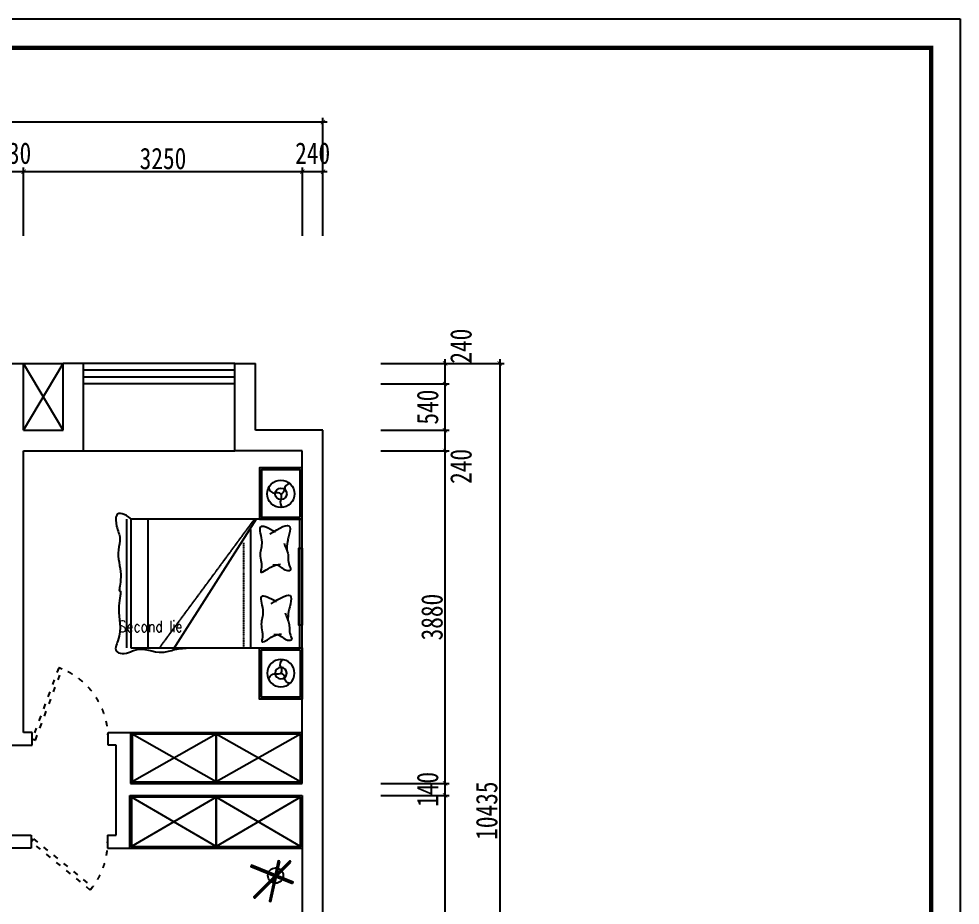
# Model space of a CAD drawing. Header units: millimetres. Extents: x -77055 to 331180, y -861586 to -491011.
# Drawn here: x -20157 to -9183, y -832951 to -822610 of the extents above; entities that cross this region are included whole.
import ezdxf

# ---------------------------------------------------------------- set-up
doc = ezdxf.new("R2010")
doc.units = ezdxf.units.MM
doc.header["$PDMODE"] = 3
doc.linetypes.add('ACAD_ISO03W100', pattern=[30, 12, -18])
doc.linetypes.add('DASHED2', pattern=[0.375, 0.25, -0.125])
for name, color, linetype in [('0-01图框模板说明', 2, 'Continuous'), ('0-02图框细线', 136, 'Continuous'), ('250', 250, 'Continuous'), ('DOOR【门】', 1, 'Continuous'), ('JP-活动家具', 1, 'Continuous'), ('JP-高位家具', 1, 'Continuous'), ('PUB_TEXT', 7, 'Continuous')]:
    doc.layers.add(name, color=color, linetype=linetype)
doc.styles.add('_SIMPLEX', font='SIMPLEX.shx', dxfattribs={"width": 0.8})
doc.styles.add('DIM', font='simhei.ttf', dxfattribs={"width": 0.8})
doc.dimstyles.new('1-50', dxfattribs={"dimscale": 50, "dimtxt": 5, "dimasz": 1, "dimexe": 1, "dimexo": 0.1, "dimgap": 0.5, "dimtad": 1, "dimdec": 0, "dimdsep": 46, "dimtxsty": 'DIM', "dimblk": 'ARCHTICK', "dimcen": 4, "dimdle": 1, "dimclrd": 3, "dimclre": 3, "dimclrt": 1, "dimadec": 0, "dimazin": 0, "dimtfac": 1, "dimtdec": 0, "dimtmove": 2, "dimatfit": 3, "dimldrblk": 'DOT', "dimfxl": 15, "dimfxlon": 1, "dimarcsym": 0})

# ---------------------------------------------------------------- blocks, each defined once
blk = doc.blocks.new('_ArchTick')
at = {"color": 0, "linetype": 'ByBlock', "const_width": 0.15}
blk.add_lwpolyline([(-0.5, -0.5), (0.5, 0.5)], dxfattribs=at)
blk = doc.blocks.new('*D104')
at = {"layer": '250', "color": 3, "lineweight": -2}
for p, q in [((-15189, -826580), (-15189, -826920)), ((-15939, -826630), (-15139, -826630)), ((-15939, -826870), (-15139, -826870))]:
    blk.add_line(p, q, dxfattribs=at)
at = {"layer": 'Defpoints', "color": 0}
for p in [(-17437, -826630), (-17437, -826870), (-15189, -826870)]:
    blk.add_point(p, dxfattribs=at)
at = {"layer": '250', "color": 3, "lineweight": -2, "xscale": 50, "yscale": 50, "zscale": 50}
for p, rotation in [((-15189, -826630), 90), ((-15189, -826870), 270)]:
    blk.add_blockref('_ArchTick', p, dxfattribs=dict(at, rotation=rotation))
at = {"layer": '250', "color": 1, "insert": (-15002, -826429), "char_height": 250, "attachment_point": 5, "rotation": 90, "style": 'DIM'}
blk.add_mtext('240', dxfattribs=at)
blk = doc.blocks.new('_Dot')
at = {"color": 0, "linetype": 'ByBlock', "lineweight": -2}
blk.add_line((-0.5, 0), (-1, 0), dxfattribs=at)
at = {"color": 0, "linetype": 'ByBlock', "const_width": 0.5}
blk.add_lwpolyline([(-0.25, 0, 1), (0.25, 0, 1)], format="xyb", close=True, dxfattribs=at)
blk = doc.blocks.new('*D105')
at = {"layer": '250', "color": 3, "lineweight": -2}
for p, q in [((-15939, -826870), (-15139, -826870)), ((-15189, -826820), (-15189, -827460)), ((-15939, -827410), (-15139, -827410))]:
    blk.add_line(p, q, dxfattribs=at)
at = {"layer": 'Defpoints', "color": 0}
for p in [(-17437, -826870), (-16412, -827410), (-15189, -827410)]:
    blk.add_point(p, dxfattribs=at)
at = {"layer": '250', "color": 3, "lineweight": -2, "xscale": 50, "yscale": 50, "zscale": 50}
for p, rotation in [((-15189, -826870), 90), ((-15189, -827410), 270)]:
    blk.add_blockref('_ArchTick', p, dxfattribs=dict(at, rotation=rotation))
at = {"layer": '250', "color": 1, "insert": (-15391, -827140), "char_height": 250, "attachment_point": 5, "rotation": 90, "style": 'DIM'}
blk.add_mtext('540', dxfattribs=at)
blk = doc.blocks.new('*D106')
at = {"layer": '250', "color": 3, "lineweight": -2}
for p, q in [((-15189, -827360), (-15189, -827700)), ((-15939, -827410), (-15139, -827410)), ((-15939, -827650), (-15139, -827650))]:
    blk.add_line(p, q, dxfattribs=at)
at = {"layer": 'Defpoints', "color": 0}
for p in [(-16412, -827410), (-16652, -827650), (-15189, -827650)]:
    blk.add_point(p, dxfattribs=at)
at = {"layer": '250', "color": 3, "lineweight": -2, "xscale": 50, "yscale": 50, "zscale": 50}
for p, rotation in [((-15189, -827410), 90), ((-15189, -827650), 270)]:
    blk.add_blockref('_ArchTick', p, dxfattribs=dict(at, rotation=rotation))
at = {"layer": '250', "color": 1, "insert": (-15002, -827832), "char_height": 250, "attachment_point": 5, "rotation": 90, "style": 'DIM'}
blk.add_mtext('240', dxfattribs=at)
blk = doc.blocks.new('*D107')
at = {"layer": '250', "color": 3, "lineweight": -2}
for p, q in [((-15939, -827650), (-15139, -827650)), ((-15189, -827600), (-15189, -831580)), ((-15939, -831530), (-15139, -831530))]:
    blk.add_line(p, q, dxfattribs=at)
at = {"layer": 'Defpoints', "color": 0}
for p in [(-16652, -827650), (-16652, -831530), (-15189, -831530)]:
    blk.add_point(p, dxfattribs=at)
at = {"layer": '250', "color": 3, "lineweight": -2, "xscale": 50, "yscale": 50, "zscale": 50}
for p, rotation in [((-15189, -827650), 90), ((-15189, -831530), 270)]:
    blk.add_blockref('_ArchTick', p, dxfattribs=dict(at, rotation=rotation))
at = {"layer": '250', "color": 1, "insert": (-15340, -829590), "char_height": 250, "attachment_point": 5, "rotation": 90, "style": 'DIM'}
blk.add_mtext('3880', dxfattribs=at)
blk = doc.blocks.new('*D108')
at = {"layer": '250', "color": 3, "lineweight": -2}
for p, q in [((-15939, -831530), (-15139, -831530)), ((-15189, -831480), (-15189, -831720)), ((-15939, -831670), (-15139, -831670))]:
    blk.add_line(p, q, dxfattribs=at)
at = {"layer": 'Defpoints', "color": 0}
for p in [(-16652, -831530), (-16652, -831670), (-15189, -831670)]:
    blk.add_point(p, dxfattribs=at)
at = {"layer": '250', "color": 3, "lineweight": -2, "xscale": 50, "yscale": 50, "zscale": 50}
for p, rotation in [((-15189, -831530), 90), ((-15189, -831670), 270)]:
    blk.add_blockref('_ArchTick', p, dxfattribs=dict(at, rotation=rotation))
at = {"layer": '250', "color": 1, "insert": (-15391, -831600), "char_height": 250, "attachment_point": 5, "rotation": 90, "style": 'DIM'}
blk.add_mtext('140', dxfattribs=at)
blk = doc.blocks.new('*D109')
at = {"layer": '250', "color": 3, "lineweight": -2}
for p, q in [((-15189, -831620), (-15189, -836075)), ((-15939, -831670), (-15139, -831670)), ((-15939, -836025), (-15139, -836025))]:
    blk.add_line(p, q, dxfattribs=at)
at = {"layer": 'Defpoints', "color": 0}
for p in [(-16652, -831670), (-16652, -836025), (-15189, -836025)]:
    blk.add_point(p, dxfattribs=at)
at = {"layer": '250', "color": 3, "lineweight": -2, "xscale": 50, "yscale": 50, "zscale": 50}
for p, rotation in [((-15189, -831670), 90), ((-15189, -836025), 270)]:
    blk.add_blockref('_ArchTick', p, dxfattribs=dict(at, rotation=rotation))
at = {"layer": '250', "color": 1, "insert": (-15339, -833848), "char_height": 250, "attachment_point": 5, "rotation": 90, "style": 'DIM'}
blk.add_mtext('4355', dxfattribs=at)
blk = doc.blocks.new('*D119')
at = {"layer": '250', "color": 3, "lineweight": -2}
for p, q in [((-20382, -824393), (-20052, -824393)), ((-20332, -825143), (-20332, -824343)), ((-20102, -825143), (-20102, -824343))]:
    blk.add_line(p, q, dxfattribs=at)
at = {"layer": 'Defpoints', "color": 0}
for p in [(-20102, -824393), (-20102, -826301), (-20332, -826541)]:
    blk.add_point(p, dxfattribs=at)
at = {"layer": '250', "color": 3, "lineweight": -2, "xscale": 50, "yscale": 50, "zscale": 50, "rotation": 180}
blk.add_blockref('_ArchTick', (-20332, -824393), dxfattribs=at)
at = {"layer": '250', "color": 3, "lineweight": -2, "xscale": 50, "yscale": 50, "zscale": 50}
blk.add_blockref('_ArchTick', (-20102, -824393), dxfattribs=at)
at = {"layer": '250', "color": 1, "insert": (-20217, -824179), "char_height": 250, "attachment_point": 5, "style": 'DIM'}
blk.add_mtext('230', dxfattribs=at)
blk = doc.blocks.new('*D120')
at = {"layer": '250', "color": 3, "lineweight": -2}
for p, q in [((-20152, -824393), (-16802, -824393)), ((-20102, -825143), (-20102, -824343)), ((-16852, -825143), (-16852, -824343))]:
    blk.add_line(p, q, dxfattribs=at)
at = {"layer": 'Defpoints', "color": 0}
for p in [(-16852, -824393), (-20102, -826301), (-16852, -827321)]:
    blk.add_point(p, dxfattribs=at)
at = {"layer": '250', "color": 3, "lineweight": -2, "xscale": 50, "yscale": 50, "zscale": 50, "rotation": 180}
blk.add_blockref('_ArchTick', (-20102, -824393), dxfattribs=at)
at = {"layer": '250', "color": 3, "lineweight": -2, "xscale": 50, "yscale": 50, "zscale": 50}
blk.add_blockref('_ArchTick', (-16852, -824393), dxfattribs=at)
at = {"layer": '250', "color": 1, "insert": (-18477, -824241), "char_height": 250, "attachment_point": 5, "style": 'DIM'}
blk.add_mtext('3250', dxfattribs=at)
blk = doc.blocks.new('*D121')
at = {"layer": '250', "color": 3, "lineweight": -2}
for p, q in [((-16902, -824393), (-16562, -824393)), ((-16852, -825143), (-16852, -824343)), ((-16612, -825143), (-16612, -824343))]:
    blk.add_line(p, q, dxfattribs=at)
at = {"layer": 'Defpoints', "color": 0}
for p in [(-16612, -824393), (-16612, -827081), (-16852, -827321)]:
    blk.add_point(p, dxfattribs=at)
at = {"layer": '250', "color": 3, "lineweight": -2, "xscale": 50, "yscale": 50, "zscale": 50, "rotation": 180}
blk.add_blockref('_ArchTick', (-16852, -824393), dxfattribs=at)
at = {"layer": '250', "color": 3, "lineweight": -2, "xscale": 50, "yscale": 50, "zscale": 50}
blk.add_blockref('_ArchTick', (-16612, -824393), dxfattribs=at)
at = {"layer": '250', "color": 1, "insert": (-16732, -824179), "char_height": 250, "attachment_point": 5, "style": 'DIM'}
blk.add_mtext('240', dxfattribs=at)
blk = doc.blocks.new('*D140')
at = {"layer": '250', "color": 3, "lineweight": -2}
for p, q in [((-16562, -823814), (-30932, -823814)), ((-30882, -824564), (-30882, -823764)), ((-16612, -824564), (-16612, -823764))]:
    blk.add_line(p, q, dxfattribs=at)
at = {"layer": 'Defpoints', "color": 0}
for p in [(-30882, -823814), (-30882, -825143), (-16612, -825143)]:
    blk.add_point(p, dxfattribs=at)
at = {"layer": '250', "color": 3, "lineweight": -2, "xscale": 50, "yscale": 50, "zscale": 50, "rotation": 180}
blk.add_blockref('_ArchTick', (-30882, -823814), dxfattribs=at)
at = {"layer": '250', "color": 3, "lineweight": -2, "xscale": 50, "yscale": 50, "zscale": 50}
blk.add_blockref('_ArchTick', (-16612, -823814), dxfattribs=at)
at = {"layer": '250', "color": 1, "insert": (-23747, -823663), "char_height": 250, "attachment_point": 5, "style": 'DIM'}
blk.add_mtext('14270', dxfattribs=at)
blk = doc.blocks.new('*D143')
at = {"layer": '250', "color": 3, "lineweight": -2}
for p, q in [((-14551, -826580), (-14551, -837115)), ((-15301, -826630), (-14501, -826630)), ((-15301, -837065), (-14501, -837065))]:
    blk.add_line(p, q, dxfattribs=at)
at = {"layer": 'Defpoints', "color": 0}
for p in [(-15939, -826630), (-15939, -837065), (-14551, -837065)]:
    blk.add_point(p, dxfattribs=at)
at = {"layer": '250', "color": 3, "lineweight": -2, "xscale": 50, "yscale": 50, "zscale": 50}
for p, rotation in [((-14551, -826630), 90), ((-14551, -837065), 270)]:
    blk.add_blockref('_ArchTick', p, dxfattribs=dict(at, rotation=rotation))
at = {"layer": '250', "color": 1, "insert": (-14702, -831848), "char_height": 250, "attachment_point": 5, "rotation": 90, "style": 'DIM'}
blk.add_mtext('10435', dxfattribs=at)
blk = doc.blocks.new('A$C54042851')
at = {"layer": 'PUB_TEXT', "color": 5, "style": '_SIMPLEX', "width": 0.8}
blk.add_text('Second lie', height=133.3, rotation=360, dxfattribs=at).set_placement((9580, 3617))
blk = doc.blocks.new('OKKO')
at = {"layer": 'JP-活动家具', "color": 2}
blk.add_lwpolyline([(98180, 1097), (98180, 1697), (97680, 1697), (97680, 1097)], close=True, dxfattribs=at)
at = {"layer": 'JP-活动家具', "color": 1}
blk.add_lwpolyline([(98155, 1122), (98155, 1672), (97705, 1672), (97705, 1122)], close=True, dxfattribs=at)
at = {"layer": 'JP-活动家具', "color": 3}
blk.add_circle((97930, 1393), 160, dxfattribs=at)
at = {"layer": 'JP-活动家具', "color": 1}
blk.add_circle((97931, 1393), 67.5, dxfattribs=at)
for centre, radius, start, end in [((97859, 1473), 70.8, 184.3234, 274.4208), ((97906, 1458), 70.2, 291.5496, 349.0602), ((98039, 1449), 65, 94.5472, 184.0046), ((97889, 1337), 69.8, 52.7692, 110.655), ((98003, 1292), 80.7, 155.5061, 225.9952), ((97852, 1359), 86, 336.8898, 23.1102)]:
    blk.add_arc(centre, radius, start, end, dxfattribs=at)
blk = doc.blocks.new('rgdfc')
blk.add_line((48362, -14156), (47812, -14156))
at = {"color": 2, "ltscale": 1000}
for p, q in [((49812, -14156), (47812, -14156)), ((47812, -14156), (47812, -15656)), ((48412, -14156), (48412, -15538)), ((49812, -15656), (49812, -14156)), ((47812, -15656), (49812, -15656))]:
    blk.add_line(p, q, dxfattribs=at)
at = {"color": 1, "ltscale": 1000}
for p, q in [((47842, -14156), (47842, -15656)), ((48352, -15656), (49316, -14135))]:
    blk.add_line(p, q, dxfattribs=at)
at = {"color": 8, "linetype": 'DASHED2', "ltscale": 0.5}
for p, q in [((48372, -15656), (49479, -14156)), ((48492, -14156), (48492, -15381))]:
    blk.add_line(p, q, dxfattribs=at)
at = {"color": 8, "ltscale": 1000}
for p, q in [((49612, -15656), (49612, -14156)), ((49862, -15656), (49862, -14156))]:
    blk.add_line(p, q, dxfattribs=at)
at = {"color": 3}
blk.add_lwpolyline([(47812, -14420), (47852, -14420), (47852, -15320), (47812, -15320)], close=True, dxfattribs=at)
at = {"color": 2, "ltscale": 1000}
blk.add_open_spline([(49805, -15656), (49884, -15726), (50001, -15755), (49979, -15545), (49920, -15438), (49985, -15247), (49903, -15028), (49962, -14784), (49912, -14856), (49985, -14573), (49895, -14355), (50021, -14108), (49878, -14077), (49676, -14190), (49511, -14065), (49286, -14147), (49180, -14153), (49120, -14156)], degree=3, knots=[0, 0, 0, 0, 140.356688, 240.855445, 374.272085, 514.628774, 800.960617, 1037.309606, 1234.977718, 1501.883052, 1872.056655, 1990.732643, 2052.345442, 2125.407537, 2467.000811, 2608.004871, 2786.638856, 2786.638856, 2786.638856, 2786.638856], dxfattribs=at)
at = {"color": 1, "ltscale": 1000}
for points, knots in [([(48012, -14563), (48005, -14543), (47991, -14503), (47952, -14419), (47977, -14342), (47922, -14244), (48009, -14232), (48055, -14307), (48121, -14308), (48143, -14308)], [0, 0, 0, 0, 70.314327, 132.712823, 281.06886, 345.030234, 373.143701, 508.899423, 574.349148, 574.349148, 574.349148, 574.349148]), ([(48112, -14692), (48191, -14735), (48345, -14818), (48260, -14603), (48279, -14504), (48297, -14426), (48275, -14344), (48274, -14282), (48298, -14188), (48154, -14307), (48084, -14313), (48055, -14316)], [0, 0, 0, 0, 197.98522, 383.798459, 461.536852, 537.063609, 629.138715, 719.341985, 744.183766, 895.041347, 1000.692483, 1000.692483, 1000.692483, 1000.692483]), ([(48176, -14671), (48069, -14737), (47911, -14834), (47955, -14652), (47978, -14564), (47979, -14507), (47980, -14470)], [0, 0, 0, 0, 257.192142, 380.388355, 440.188761, 557.045341, 557.045341, 557.045341, 557.045341]), ([(48125, -15507), (48204, -15549), (48358, -15632), (48273, -15418), (48292, -15318), (48310, -15240), (48288, -15159), (48287, -15096), (48311, -15003), (48167, -15121), (48097, -15128), (48068, -15131)], [0, 0, 0, 0, 197.98522, 383.798459, 461.536852, 537.063609, 629.138715, 719.341985, 744.183766, 895.041347, 1000.692483, 1000.692483, 1000.692483, 1000.692483]), ([(48025, -15378), (48018, -15357), (48004, -15318), (47965, -15234), (47990, -15156), (47935, -15059), (48022, -15047), (48068, -15122), (48134, -15122), (48156, -15122)], [0, 0, 0, 0, 70.314327, 132.712823, 281.06886, 345.030234, 373.143701, 508.899423, 574.349148, 574.349148, 574.349148, 574.349148]), ([(48189, -15486), (48082, -15551), (47924, -15649), (47968, -15466), (47991, -15379), (47992, -15322), (47993, -15284)], [0, 0, 0, 0, 257.192142, 380.388355, 440.188761, 557.045341, 557.045341, 557.045341, 557.045341])]:
    blk.add_open_spline(points, degree=3, knots=knots, dxfattribs=at)
at = {"layer": 'JP-高位家具', "color": 7, "xscale": -1}
blk.add_blockref('OKKO', (145992, -15254), dxfattribs=at)
at = {"layer": 'JP-高位家具', "color": 7, "rotation": 180}
blk.add_blockref('OKKO', (145992, -14559), dxfattribs=at)
blk = doc.blocks.new('A$C375F542B')
at = {"color": 45}
for points in [[(465, 458), (453, 471), (34, 52), (47, 39)], [(338, 469), (320, 473), (216, 4), (234, 0)], [(485, 207), (492, 224), (7, 423), (0, 406)]]:
    blk.add_lwpolyline(points, close=True, dxfattribs=at)
blk.add_circle((289, 301), 89.6, dxfattribs=at)
blk = doc.blocks.new('A$C277C16EF')
at = {"layer": '0-01图框模板说明', "color": 2, "const_width": 49}
blk.add_lwpolyline([(-338, 19745), (-338, 338), (-28062, 338), (-28062, 19745)], close=True, dxfattribs=at)
at = {"layer": '0-02图框细线'}
blk.add_lwpolyline([(0, 20083), (0, 0), (-28400, 0), (-28400, 20083)], close=True, dxfattribs=at)

msp = doc.modelspace()

# ---------------------------------------------------------------- linework, layer by layer
at = {"layer": '250', "color": 7}
for p, q in [((-20332.4, -826630.3), (-20102.4, -826630.3)), ((-20102.4, -827410.3), (-20102.4, -826630.3)), ((-19642.4, -827410.3), (-19642.4, -826630.3)), ((-19402.4, -826630.3), (-19642.4, -826630.3)), ((-19402.4, -826870.3), (-19402.4, -826630.3)), ((-17637.4, -826870.3), (-17637.4, -826630.3)), ((-17637.4, -826630.3), (-17397.4, -826630.3)), ((-17397.4, -827410.3), (-17397.4, -826630.3)), ((-19402.4, -827650.3), (-19402.4, -826870.3)), ((-17637.4, -827650.3), (-17637.4, -826870.3)), ((-20102.4, -827410.3), (-19642.4, -827410.3)), ((-16612.4, -827410.3), (-17397.4, -827410.3)), ((-16612.4, -836265.3), (-16612.4, -827410.3)), ((-20102.4, -830935.3), (-20102.4, -827650.3)), ((-20102.4, -827650.3), (-19402.4, -827650.3)), ((-16852.4, -827650.3), (-17637.4, -827650.3)), ((-16852.4, -831530.3), (-16852.4, -827650.3)), ((-20002.4, -830935.3), (-20102.4, -830935.3)), ((-20002.4, -831085.3), (-20002.4, -830935.3)), ((-19117.4, -831085.3), (-19117.4, -830935.3)), ((-19117.4, -830935.3), (-18857.4, -830935.3)), ((-18857.4, -830935.3), (-18857.4, -831530.3)), ((-20432.4, -831085.3), (-20002.4, -831085.3)), ((-19022.4, -831085.3), (-19117.4, -831085.3)), ((-19022.4, -832135.3), (-19022.4, -831085.3)), ((-18857.4, -831530.3), (-16852.4, -831530.3)), ((-18862.4, -832285.3), (-18862.4, -831670.3)), ((-18862.4, -831670.3), (-16852.4, -831670.3)), ((-16852.4, -831670.3), (-16852.4, -836025.3)), ((-22982.4, -832135.3), (-20012.4, -832135.3)), ((-20012.4, -832135.3), (-20012.4, -832285.3)), ((-19122.4, -832135.3), (-19122.4, -832285.3)), ((-19122.4, -832135.3), (-19022.4, -832135.3)), ((-20012.4, -832285.3), (-20612.4, -832285.3)), ((-19122.4, -832285.3), (-18862.4, -832285.3))]:
    msp.add_line(p, q, dxfattribs=at)
at = {"layer": '250', "color": 251}
for p, q in [((-20102.4, -826630.3), (-19642.4, -826630.3)), ((-19642.4, -827410.3), (-20102.4, -826630.3)), ((-20102.4, -827410.3), (-19642.4, -826630.3)), ((-19402.4, -827650.3), (-17637.4, -827650.3))]:
    msp.add_line(p, q, dxfattribs=at)
at = {"layer": '250', "color": 2}
for p, q in [((-17637.4, -826630.3), (-19402.4, -826630.3)), ((-17637.4, -826870.3), (-19402.4, -826870.3)), ((-18857.4, -830935.3), (-16852.4, -830935.3)), ((-18862.4, -832285.3), (-16852.4, -832285.3))]:
    msp.add_line(p, q, dxfattribs=at)
at = {"layer": '250', "color": 1}
for p, q in [((-17637.4, -826710.3), (-19402.4, -826710.3)), ((-17637.4, -826790.3), (-19402.4, -826790.3))]:
    msp.add_line(p, q, dxfattribs=at)
for points in [[(-16872.4, -830955.3), (-18837.4, -830955.3), (-18837.4, -831510.3), (-16872.4, -831510.3)], [(-16872.4, -831690.3), (-18842.4, -831690.3), (-18842.4, -832265.3), (-16872.4, -832265.3)]]:
    msp.add_lwpolyline(points, close=True, dxfattribs=at)
at = {"layer": '250', "color": 8}
for points in [[(-16872.4, -830955.3), (-17854.9, -831510.3), (-17854.9, -830955.3), (-18837.4, -831510.3)], [(-16872.4, -831510.3), (-17854.9, -830955.3), (-17854.9, -831510.3), (-18837.4, -830955.3)], [(-16872.4, -831690.3), (-17857.4, -832265.3), (-17857.4, -831690.3), (-18842.4, -832265.3)], [(-16872.4, -832265.3), (-17857.4, -831690.3), (-17857.4, -832265.3), (-18842.4, -831690.3)]]:
    msp.add_lwpolyline(points, dxfattribs=at)
at = {"layer": 'DOOR【门】', "color": 8, "linetype": 'ACAD_ISO03W100', "ltscale": 5}
for points in [[(-20002.4, -831010.3), (-19963.1, -831025), (-19653.4, -830196), (-19692.8, -830181.3)], [(-20012.4, -832210.3), (-19985.8, -832177.8), (-19297.1, -832741.6), (-19323.8, -832774.1)]]:
    msp.add_lwpolyline(points, close=True, dxfattribs=at)
for centre, radius, start, end in [((-19980.7, -830995.3), 863.4, 359.00045, 70.51996), ((-19983, -832220.8), 860.7, 319.99456, 0.69902)]:
    msp.add_arc(centre, radius, start, end, dxfattribs=at)

# ---------------------------------------------------------------- block references
at = {"color": 2, "ltscale": 100}
msp.add_blockref('A$C54042851', (-28574.2, -833382.8), dxfattribs=at)
at = {"color": 0, "rotation": 180}
msp.add_blockref('rgdfc', (30959.7, -844104.2), dxfattribs=at)
at = {"layer": '250', "color": 7}
for name, p in [('A$C277C16EF', (-9183, -842692.8)), ('A$C375F542B', (-17452.9, -832906.1))]:
    msp.add_blockref(name, p, dxfattribs=at)

# ---------------------------------------------------------------- dimensions: what is measured, and where the dimension line sits
dim = msp.add_linear_dim(base=(-30882.4, -823814.5), p1=(-16612.4, -825142.9), p2=(-30882.4, -825142.9), dimstyle='1-50', dxfattribs=at)
dim.commit()
dim.dimension.update_dxf_attribs({"geometry": '*D140', "text_midpoint": (-23747.4, -823663.1)})
for base, p1, p2, angle, picture, middle in [((-20102.4, -824392.9), (-20332.4, -826541.4), (-20102.4, -826301.4), 180, '*D119', (-20217.4, -824179)), ((-16612.4, -824392.9), (-16852.4, -827321.4), (-16612.4, -827081.4), 180, '*D121', (-16732.4, -824179)), ((-16852.4, -824392.9), (-20102.4, -826301.4), (-16852.4, -827321.4), 180, '*D120', (-18477.4, -824241.5)), ((-14551.1, -837065.3), (-15939, -826630.3), (-15939, -837065.3), 270, '*D143', (-14702.5, -831847.8)), ((-15189, -831530.3), (-16652.5, -827650.3), (-16652.5, -831530.3), 270, '*D107', (-15340.5, -829590.3)), ((-15189, -836025.3), (-16652.5, -831670.3), (-16652.5, -836025.3), 270, '*D109', (-15339, -833847.8))]:
    dim = msp.add_linear_dim(base=base, p1=p1, p2=p2, angle=angle, dimstyle='1-50', dxfattribs=at)
    dim.commit()
    dim.dimension.update_dxf_attribs({"geometry": picture, "text_midpoint": middle})
for base, p1, p2, picture, middle in [((-15189, -826870.3), (-17437.5, -826630.3), (-17437.5, -826870.3), '*D104', (-15002, -826429.1)), ((-15189, -827410.3), (-17437.5, -826870.3), (-16412.5, -827410.3), '*D105', (-15390.8, -827140.3)), ((-15189, -827650.3), (-16412.5, -827410.3), (-16652.5, -827650.3), '*D106', (-15001.5, -827831.7)), ((-15189, -831670.3), (-16652.5, -831530.3), (-16652.5, -831670.3), '*D108', (-15390.8, -831600.3))]:
    dim = msp.add_linear_dim(base=base, p1=p1, p2=p2, angle=270, dimstyle='1-50', dxfattribs=at)
    dim.commit()
    dim.dimension.update_dxf_attribs({"geometry": picture, "text_midpoint": middle, "dimtype": 160})

doc.saveas('drawing.dxf')
